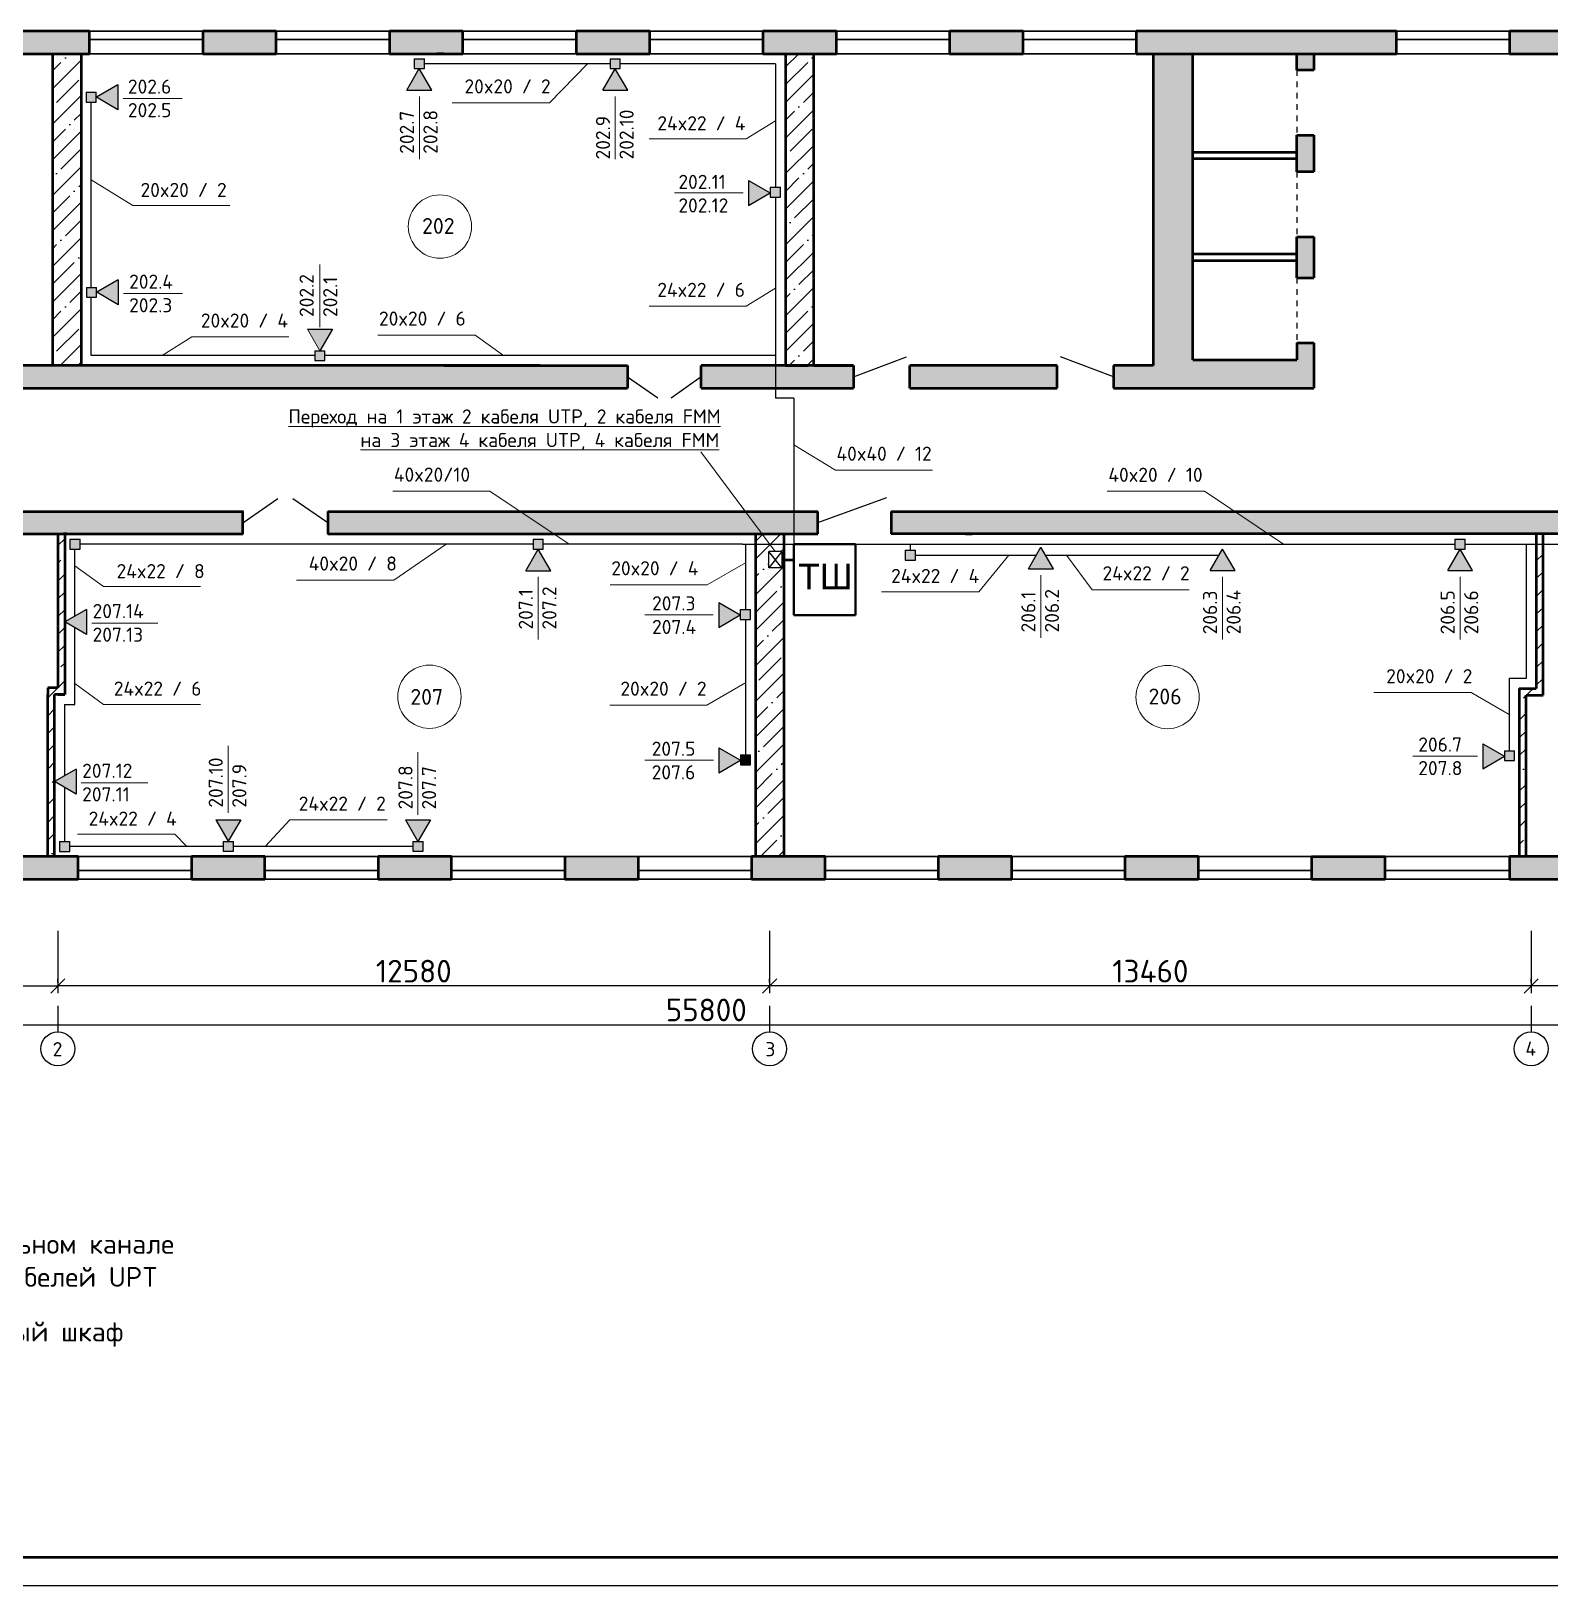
# Model space of a CAD drawing. Header units: millimetres. Extents: x -1090 to -245, y 2149 to 3399.
# Drawn here: x -780.8 to -512.4, y 2805.4 to 3080.3 of the extents above; entities that cross this region are included whole.
import ezdxf

# ---------------------------------------------------------------- set-up
doc = ezdxf.new("R2010")
doc.units = ezdxf.units.MM
doc.linetypes.add('JIS_02_1.0', pattern=[2, 1, -1])
for name, color, linetype, lineweight in [('LAN SKS', 200, 'Continuous', 25), ('lines', 246, 'Continuous', 9), ('Names', 40, 'Continuous', 13), ('NUM Room', 13, 'Continuous', 13), ('Shkaf', 176, 'Continuous', 40), ('Окна', 2, 'Continuous', 30), ('Стенки', 3, 'Continuous', 50)]:
    doc.layers.add(name, color=color, linetype=linetype, lineweight=lineweight)
for name, color, linetype in [('Ramka', 7, 'Continuous'), ('rozetki', 7, 'Continuous'), ('размеры', 130, 'Continuous')]:
    doc.layers.add(name, color=color, linetype=linetype)
doc.styles.add('lenka', font='isocpeur.ttf')
doc.styles.get("Standard").update_dxf_attribs({"font": 'arial.ttf'})
doc.dimstyles.new('100', dxfattribs={"dimtxt": 4, "dimasz": 2.5, "dimexe": 1.25, "dimexo": 0.625, "dimtad": 1, "dimdec": 0, "dimlfac": 100, "dimtxsty": 'Standard', "dimblk": 'OBLIQUE', "dimcen": 2.5, "dimadec": 0, "dimazin": 0, "dimtfac": 1, "dimtdec": 0, "dimtmove": 0, "dimatfit": 3, "dimldrblk": 'OPEN90', "dimfxl": 1, "dimarcsym": 0})

# ---------------------------------------------------------------- blocks, each defined once
blk = doc.blocks.new('_Oblique')
at = {"color": 0, "linetype": 'ByBlock', "lineweight": -2}
blk.add_line((-0.5, -0.5), (0.5, 0.5), dxfattribs=at)
blk = doc.blocks.new('*D16')
at = {"layer": 'размеры', "color": 0, "lineweight": -2, "transparency": 16777216}
for p, q in [((-940.5, 2921.19), (-940.5, 2910.2)), ((-776.1, 2921.19), (-776.1, 2910.2)), ((-940.5, 2911.45), (-776.1, 2911.45))]:
    blk.add_line(p, q, dxfattribs=at)
at = {"layer": 'размеры', "color": 0, "lineweight": -2, "transparency": 16777216, "xscale": 2.5, "yscale": 2.5, "zscale": 2.5, "rotation": 180}
blk.add_blockref('_Oblique', (-940.5, 2911.45), dxfattribs=at)
at = {"layer": 'размеры', "color": 0, "lineweight": -2, "transparency": 16777216, "xscale": 2.5, "yscale": 2.5, "zscale": 2.5}
blk.add_blockref('_Oblique', (-776.1, 2911.45), dxfattribs=at)
at = {"layer": 'размеры', "color": 0, "transparency": 16777216, "insert": (-858.3, 2914.07), "char_height": 4, "attachment_point": 5, "style": 'lenka'}
blk.add_mtext('16440', dxfattribs=at)
blk = doc.blocks.new('_Open90')
at = {"color": 0, "linetype": 'ByBlock', "lineweight": -2}
for p, q in [((0, 0), (-1, 0)), ((-0.5, 0.5), (0, 0)), ((0, 0), (-0.5, -0.5))]:
    blk.add_line(p, q, dxfattribs=at)
blk = doc.blocks.new('*D17')
at = {"layer": 'размеры', "color": 0, "lineweight": -2, "transparency": 16777216}
for p, q in [((-650.3, 2921.19), (-650.3, 2910.2)), ((-776.1, 2912.07), (-776.1, 2912.7)), ((-650.3, 2911.45), (-776.1, 2911.45))]:
    blk.add_line(p, q, dxfattribs=at)
at = {"layer": 'размеры', "color": 0, "lineweight": -2, "transparency": 16777216, "xscale": 2.5, "yscale": 2.5, "zscale": 2.5, "rotation": 180}
blk.add_blockref('_Oblique', (-776.1, 2911.45), dxfattribs=at)
at = {"layer": 'размеры', "color": 0, "lineweight": -2, "transparency": 16777216, "xscale": 2.5, "yscale": 2.5, "zscale": 2.5}
blk.add_blockref('_Oblique', (-650.3, 2911.45), dxfattribs=at)
at = {"layer": 'размеры', "color": 0, "transparency": 16777216, "insert": (-713.2, 2914.07), "char_height": 4, "attachment_point": 5, "style": 'lenka'}
blk.add_mtext('12580', dxfattribs=at)
blk = doc.blocks.new('*D18')
at = {"layer": 'размеры', "color": 0, "lineweight": -2, "transparency": 16777216}
for p, q in [((-515.7, 2921.19), (-515.7, 2910.2)), ((-650.3, 2912.07), (-650.3, 2912.7)), ((-515.7, 2911.45), (-650.3, 2911.45))]:
    blk.add_line(p, q, dxfattribs=at)
at = {"layer": 'размеры', "color": 0, "lineweight": -2, "transparency": 16777216, "xscale": 2.5, "yscale": 2.5, "zscale": 2.5, "rotation": 180}
blk.add_blockref('_Oblique', (-650.3, 2911.45), dxfattribs=at)
at = {"layer": 'размеры', "color": 0, "lineweight": -2, "transparency": 16777216, "xscale": 2.5, "yscale": 2.5, "zscale": 2.5}
blk.add_blockref('_Oblique', (-515.7, 2911.45), dxfattribs=at)
at = {"layer": 'размеры', "color": 0, "transparency": 16777216, "insert": (-583, 2914.07), "char_height": 4, "attachment_point": 5, "style": 'lenka'}
blk.add_mtext('13460', dxfattribs=at)
blk = doc.blocks.new('*D19')
at = {"layer": 'размеры', "color": 0, "lineweight": -2, "transparency": 16777216}
for p, q in [((-411.8, 2921.19), (-411.8, 2910.2)), ((-515.7, 2912.07), (-515.7, 2912.7)), ((-411.8, 2911.45), (-515.7, 2911.45))]:
    blk.add_line(p, q, dxfattribs=at)
at = {"layer": 'размеры', "color": 0, "lineweight": -2, "transparency": 16777216, "xscale": 2.5, "yscale": 2.5, "zscale": 2.5, "rotation": 180}
blk.add_blockref('_Oblique', (-515.7, 2911.45), dxfattribs=at)
at = {"layer": 'размеры', "color": 0, "lineweight": -2, "transparency": 16777216, "xscale": 2.5, "yscale": 2.5, "zscale": 2.5}
blk.add_blockref('_Oblique', (-411.8, 2911.45), dxfattribs=at)
at = {"layer": 'размеры', "color": 0, "transparency": 16777216, "insert": (-463.75, 2914.07), "char_height": 4, "attachment_point": 5, "style": 'lenka'}
blk.add_mtext('10390', dxfattribs=at)
blk = doc.blocks.new('*D38')
at = {"layer": 'размеры', "color": 0, "lineweight": -2, "transparency": 16777216}
for p, q in [((-940.5, 2921.19), (-940.5, 2903.34)), ((-382.5, 2921.19), (-382.5, 2903.34)), ((-940.5, 2904.59), (-382.5, 2904.59))]:
    blk.add_line(p, q, dxfattribs=at)
at = {"layer": 'размеры', "color": 0, "lineweight": -2, "transparency": 16777216, "xscale": 2.5, "yscale": 2.5, "zscale": 2.5, "rotation": 180}
blk.add_blockref('_Oblique', (-940.5, 2904.59), dxfattribs=at)
at = {"layer": 'размеры', "color": 0, "lineweight": -2, "transparency": 16777216, "xscale": 2.5, "yscale": 2.5, "zscale": 2.5}
blk.add_blockref('_Oblique', (-382.5, 2904.59), dxfattribs=at)
at = {"layer": 'размеры', "color": 0, "transparency": 16777216, "insert": (-661.5, 2907.21), "char_height": 4, "attachment_point": 5, "style": 'lenka'}
blk.add_mtext('55800', dxfattribs=at)

msp = doc.modelspace()

# ---------------------------------------------------------------- hatches: boundary and pattern name
at = {"ltscale": 60}
h = msp.add_hatch(dxfattribs=at)
h.set_pattern_fill('ANSI35', color=0, scale=0.7, style=0)
h.set_pattern_definition([(45, (0.0857, -0.186), (-3.1430896, 3.1430896), []), (45, (3.2288, -0.186), (-3.1430896, 3.1430896), [5.55625, -1.11125, 0, -1.11125])])
edge = h.paths.add_edge_path()
edge.add_line((-902.417, 3076.074), (-902.417, 3080.074))
edge.add_arc((-893.532, 3030.974), 49.897, 100.25723, 168.439)
edge.add_line((-942.417, 3040.974), (-940.917, 3040.974))
edge.add_line((-940.917, 3040.974), (-938.417, 3040.974))
edge.add_arc((-893.556, 3030.974), 45.962, 101.11588, 167.43367, ccw=False)
h.paths.add_polyline_path([(-869.417, 3080.074), (-882.417, 3080.074), (-882.417, 3076.074), (-869.417, 3076.074)])
h.paths.add_polyline_path([(-836.417, 3080.074), (-849.417, 3080.074), (-849.417, 3076.074), (-836.417, 3076.074)])
h.paths.add_polyline_path([(-803.417, 3080.074), (-816.417, 3080.074), (-816.417, 3076.074), (-803.417, 3076.074)])
h.paths.add_polyline_path([(-770.417, 3080.074), (-783.417, 3080.074), (-783.417, 3076.074), (-770.417, 3076.074)])
h.paths.add_polyline_path([(-737.417, 3080.074), (-750.417, 3080.074), (-750.417, 3076.074), (-737.417, 3076.074)])
h.paths.add_polyline_path([(-704.417, 3080.074), (-717.417, 3080.074), (-717.417, 3076.074), (-704.417, 3076.074)])
h.paths.add_polyline_path([(-671.417, 3080.074), (-684.417, 3080.074), (-684.417, 3076.074), (-671.417, 3076.074)])
h.paths.add_polyline_path([(-638.417, 3080.074), (-651.417, 3080.074), (-651.417, 3076.074), (-638.417, 3076.074)])
h.paths.add_polyline_path([(-605.417, 3080.074), (-618.417, 3080.074), (-618.417, 3076.074), (-605.417, 3076.074)])
h.paths.add_polyline_path([(-539.417, 3080.074), (-572.417, 3080.074), (-585.417, 3080.074), (-585.417, 3076.074), (-582.417, 3076.074), (-572.417, 3076.074), (-539.417, 3076.074)])
h.paths.add_polyline_path([(-506.417, 3080.074), (-519.417, 3080.074), (-519.417, 3076.074), (-506.417, 3076.074)])
h.paths.add_polyline_path([(-473.417, 3080.074), (-486.417, 3080.074), (-486.417, 3076.074), (-473.417, 3076.074)])
h.paths.add_polyline_path([(-440.417, 3080.074), (-453.417, 3080.074), (-453.417, 3076.074), (-440.417, 3076.074)])
edge = h.paths.add_edge_path()
edge.add_line((-420.417, 3080.074), (-420.417, 3076.074))
edge.add_arc((-429.278, 3030.974), 45.962, 12.56633, 78.88412, ccw=False)
edge.add_line((-384.417, 3040.974), (-380.417, 3040.974))
edge.add_arc((-429.302, 3030.974), 49.897, 11.561, 79.74277)
h.paths.add_polyline_path([(-380.503, 3020.974), (-380.417, 3020.974), (-380.417, 3031.974), (-384.417, 3031.974), (-384.417, 3020.974), (-432.617, 3020.974), (-432.617, 3016.974), (-380.503, 3017.253), (-380.503, 3021.16)], flags=17)
edge = h.paths.add_edge_path()
edge.add_line((-380.417, 2971.174), (-381.917, 2971.174))
edge.add_line((-381.917, 2971.174), (-384.417, 2971.174))
edge.add_arc((-431.709, 2981.174), 48.337, 283.50918, 348.06047, ccw=False)
edge.add_line((-420.417, 2934.174), (-420.417, 2930.174))
edge.add_arc((-431.679, 2981.174), 52.229, 282.45295, 348.96169)
h.paths.add_polyline_path([(-440.417, 2934.174), (-453.417, 2934.174), (-453.417, 2930.174), (-440.417, 2930.174)])
h.paths.add_polyline_path([(-473.417, 2934.174), (-486.417, 2934.174), (-486.417, 2930.174), (-473.417, 2930.174)])
h.paths.add_polyline_path([(-506.417, 2934.174), (-519.417, 2934.174), (-519.417, 2930.174), (-506.417, 2930.174)])
h.paths.add_polyline_path([(-541.417, 2934.174), (-554.417, 2934.174), (-554.417, 2930.174), (-541.417, 2930.174)])
h.paths.add_polyline_path([(-574.417, 2934.174), (-587.417, 2934.174), (-587.417, 2930.174), (-574.417, 2930.174)])
h.paths.add_polyline_path([(-607.417, 2934.174), (-611.417, 2934.174), (-620.417, 2934.174), (-620.417, 2930.174), (-607.417, 2930.174)])
h.paths.add_polyline_path([(-640.417, 2934.174), (-653.417, 2934.174), (-653.417, 2930.174), (-640.417, 2930.174)])
h.paths.add_polyline_path([(-673.417, 2934.174), (-686.417, 2934.174), (-686.417, 2930.174), (-673.417, 2930.174)])
h.paths.add_polyline_path([(-706.417, 2934.174), (-719.417, 2934.174), (-719.417, 2930.174), (-706.417, 2930.174)])
h.paths.add_polyline_path([(-739.417, 2934.174), (-752.417, 2934.174), (-752.417, 2930.174), (-739.417, 2930.174)])
h.paths.add_polyline_path([(-772.417, 2934.174), (-785.417, 2934.174), (-785.417, 2930.174), (-772.417, 2930.174)])
h.paths.add_polyline_path([(-805.417, 2934.174), (-818.417, 2934.174), (-818.417, 2930.174), (-805.417, 2930.174)])
h.paths.add_polyline_path([(-838.417, 2934.174), (-851.417, 2934.174), (-851.417, 2930.174), (-838.417, 2930.174)])
h.paths.add_polyline_path([(-871.417, 2934.174), (-884.417, 2934.174), (-884.417, 2930.174), (-871.417, 2930.174)])
edge = h.paths.add_edge_path()
edge.add_line((-938.417, 2971.174), (-942.417, 2971.174))
edge.add_arc((-890.509, 2981.174), 52.862, 190.90438, 254.74613)
edge.add_line((-904.417, 2930.174), (-904.417, 2932.174))
edge.add_line((-904.417, 2932.174), (-904.417, 2934.174))
edge.add_arc((-890.402, 2981.174), 49.045, 191.76479, 253.3962, ccw=False)
h.paths.add_polyline_path([(-442.703, 2995.174), (-442.703, 2991.174), (-384.417, 2991.174), (-384.417, 2980.174), (-380.417, 2980.174), (-380.417, 3004.167), (-384.503, 3032.16), (-384.48, 2995.36)])
h.paths.add_polyline_path([(-872.381, 2995.174), (-872.381, 2991.174), (-814.817, 2991.174), (-814.817, 2995.174)])
h.paths.add_polyline_path([(-872.381, 2991.174), (-872.381, 2995.174), (-938.508, 2995.36), (-938.503, 3032.16), (-942.503, 3032.16), (-942.417, 2980.174), (-938.417, 2980.174), (-938.417, 2991.174)])
h = msp.add_hatch(dxfattribs=at)
h.set_pattern_fill('ANSI35', color=0, scale=0.7, style=0)
h.paths.add_polyline_path([(-818.453, 3021.16), (-938.822, 3021.16), (-938.822, 3017.16), (-818.453, 3017.16)])
h.paths.add_polyline_path([(-675.41, 3021.16), (-707.903, 3021.16), (-805.453, 3021.16), (-805.453, 3017.16), (-675.41, 3017.16)])
h.paths.add_polyline_path([(-743.386, 2995.36), (-799.903, 2995.36), (-799.903, 2991.352), (-775.103, 2991.352), (-775.103, 2991.36), (-773.903, 2991.36), (-773.903, 2991.352), (-743.386, 2991.352)])
h.paths.add_polyline_path([(-694.404, 2995.36), (-728.386, 2995.36), (-728.386, 2991.345), (-688.405, 2991.345)])
h.paths.add_polyline_path([(-654.598, 2995.36), (-694.404, 2995.36), (-688.405, 2991.345), (-651.602, 2991.345)])
h.paths.add_polyline_path([(-649.281, 3021.16), (-662.41, 3021.16), (-662.41, 3017.16), (-649.281, 3017.16)])
h.paths.add_polyline_path([(-635.503, 3021.16), (-642.503, 3021.16), (-649.281, 3021.16), (-649.281, 3017.16), (-635.503, 3017.16)])
h.paths.add_polyline_path([(-646.038, 2995.36), (-654.598, 2995.36), (-651.602, 2991.345), (-646.038, 2991.345)])
h.paths.add_polyline_path([(-641.803, 2995.36), (-646.038, 2995.36), (-646.038, 2991.345), (-641.803, 2991.345)])
h.paths.add_polyline_path([(-599.503, 3021.16), (-625.503, 3021.16), (-625.503, 3017.16), (-599.503, 3017.16)])
h.paths.add_polyline_path([(-568.163, 2995.36), (-582.503, 2995.36), (-628.803, 2995.36), (-628.803, 2991.36), (-569.503, 2991.36), (-562.186, 2991.36)])
h.paths.add_polyline_path([(-554.115, 3025.16), (-557.115, 3025.16), (-557.115, 3022.16), (-575.503, 3022.16), (-575.503, 3076.26), (-582.503, 3076.26), (-582.503, 3021.16), (-589.503, 3021.16), (-589.503, 3017.16), (-554.115, 3017.16)])
h.paths.add_polyline_path([(-452.703, 2995.36), (-503.503, 2995.36), (-536.503, 2995.36), (-568.163, 2995.36), (-562.186, 2991.36), (-552.503, 2991.36), (-536.503, 2991.36), (-503.503, 2991.36), (-452.703, 2991.36), (-452.703, 2993.36)])
h.paths.add_polyline_path([(-554.115, 3043.86), (-557.115, 3043.86), (-557.115, 3040.86), (-557.115, 3036.66), (-554.115, 3036.66)], flags=17)
h.paths.add_polyline_path([(-554.115, 3061.86), (-557.115, 3061.86), (-557.115, 3058.86), (-557.115, 3055.36), (-554.115, 3055.36)], flags=17)
h.paths.add_polyline_path([(-554.115, 3076.26), (-557.115, 3076.26), (-557.115, 3073.36), (-554.115, 3073.36)], flags=17)
h.paths.add_polyline_path([(-479.703, 3076.26), (-484.703, 3076.26), (-484.703, 3017.16), (-469.703, 3017.16), (-469.703, 3021.16), (-479.703, 3021.16)])
h.paths.add_polyline_path([(-442.703, 3021.16), (-459.703, 3021.16), (-459.703, 3017.16), (-442.703, 3017.16)])
h = msp.add_hatch(dxfattribs=at)
h.set_pattern_fill('ANSI35', color=0, scale=0.7, style=0)
h.paths.add_polyline_path([(-642.503, 3076.26), (-647.503, 3076.26), (-647.503, 3021.16), (-643.503, 3021.16), (-642.503, 3021.16)])
h.paths.add_polyline_path([(-647.803, 2986.814), (-648.158, 2986.814), (-648.158, 2985.376), (-650.431, 2985.376), (-650.431, 2988.253), (-649.294, 2988.253), (-650.275, 2989.568), (-652.803, 2989.568), (-652.803, 2934.36), (-647.803, 2934.36)])
h.paths.add_polyline_path([(-647.803, 2989.568), (-650.275, 2989.568), (-649.294, 2988.253), (-648.158, 2988.253), (-648.158, 2986.814), (-647.803, 2986.814)], flags=17)
h.paths.add_polyline_path([(-647.803, 2991.345), (-651.602, 2991.345), (-650.275, 2989.568), (-647.803, 2989.568)])
h.paths.add_polyline_path([(-651.602, 2991.345), (-652.803, 2991.345), (-652.803, 2989.568), (-650.275, 2989.568)])
h.paths.add_polyline_path([(-772.003, 3076.26), (-777.003, 3076.26), (-777.003, 3037.06), (-777.003, 3021.16), (-774.503, 3021.16), (-772.003, 3021.16), (-772.003, 3037.06)])
h = msp.add_hatch(dxfattribs=at)
h.set_pattern_fill('ANSI35', color=0, scale=0.7, style=0)
h.paths.add_polyline_path([(-776.703, 2962.974), (-776.103, 2962.974), (-774.903, 2962.974), (-774.903, 2991.352), (-776.103, 2991.352), (-776.103, 2964.174), (-777.903, 2964.174), (-777.903, 2962.974), (-777.903, 2934.36), (-776.703, 2934.36)])
h.paths.add_polyline_path([(-516.595, 2962.86), (-513.595, 2962.86), (-513.595, 2989.568), (-514.795, 2989.568), (-514.795, 2964.06), (-517.795, 2964.06), (-517.795, 2934.36), (-516.595, 2934.36)])
at = {"layer": 'rozetki'}
h = msp.add_hatch(color=0, dxfattribs=at)
h.paths.add_polyline_path([(-765.495, 3070.757), (-769.301, 3068.579), (-765.495, 3066.341)])
h.paths.add_polyline_path([(-765.426, 3036.271), (-769.232, 3034.092), (-765.426, 3031.855)])
h.paths.add_polyline_path([(-727.587, 3027.562), (-732.003, 3027.562), (-729.824, 3023.755)])
h.paths.add_polyline_path([(-712.228, 3073.631), (-714.406, 3069.825), (-709.99, 3069.825)])
h.paths.add_polyline_path([(-677.615, 3073.617), (-679.793, 3069.811), (-675.377, 3069.811)])
h.paths.add_polyline_path([(-650.2, 3051.689), (-654.006, 3053.868), (-654.006, 3049.452)])
h.paths.add_polyline_path([(-771.051, 2977.994), (-774.858, 2975.815), (-771.051, 2973.578)])
h.paths.add_polyline_path([(-772.894, 2949.763), (-776.7, 2947.585), (-772.894, 2945.348)])
h.paths.add_polyline_path([(-743.765, 2940.833), (-748.181, 2940.833), (-746.003, 2937.027)])
h.paths.add_polyline_path([(-710.232, 2940.825), (-714.648, 2940.825), (-712.469, 2937.019)])
h.paths.add_polyline_path([(-655.476, 2951.342), (-659.283, 2953.521), (-659.283, 2949.105)])
h.paths.add_polyline_path([(-655.486, 2977.042), (-659.292, 2979.22), (-659.292, 2974.804)])
h.paths.add_polyline_path([(-691.205, 2988.674), (-693.383, 2984.868), (-688.967, 2984.868)])
h.paths.add_polyline_path([(-602.377, 2989.015), (-604.556, 2985.208), (-600.14, 2985.208)])
h.paths.add_polyline_path([(-570.271, 2988.689), (-572.45, 2984.883), (-568.034, 2984.883)])
h.paths.add_polyline_path([(-528.273, 2988.686), (-530.452, 2984.88), (-526.036, 2984.88)])
h.paths.add_polyline_path([(-520.422, 2952.087), (-524.228, 2954.266), (-524.228, 2949.85)])
h.paths.add_polyline_path([(-482.383, 2988.707), (-484.561, 2984.901), (-480.145, 2984.901)])
h.paths.add_polyline_path([(-426.202, 2988.673), (-428.381, 2984.867), (-423.965, 2984.867)])
h.paths.add_polyline_path([(-391.006, 2989.072), (-391.006, 2984.656), (-387.2, 2986.894)])
h.paths.add_polyline_path([(-389.496, 2967.634), (-390.861, 2963.434), (-386.55, 2964.386)])
h = msp.add_hatch(color=0, dxfattribs=at)
h.paths.add_polyline_path([(-769.319, 3067.701), (-769.319, 3069.445), (-771.119, 3069.445), (-771.119, 3067.701)])
h.paths.add_polyline_path([(-769.25, 3033.215), (-769.25, 3034.958), (-771.05, 3034.958), (-771.05, 3033.215)])
h.paths.add_polyline_path([(-728.908, 3023.748), (-730.708, 3023.748), (-730.708, 3022.005), (-728.908, 3022.005)])
h.paths.add_polyline_path([(-711.325, 3073.633), (-711.325, 3075.377), (-713.126, 3075.377), (-713.126, 3073.633)])
h.paths.add_polyline_path([(-678.512, 3075.364), (-678.512, 3073.62), (-676.712, 3073.62), (-676.712, 3075.364)])
h.paths.add_polyline_path([(-648.391, 3052.65), (-650.191, 3052.65), (-650.191, 3050.907), (-648.391, 3050.907)])
h.paths.add_polyline_path([(-653.678, 2978.003), (-655.478, 2978.003), (-655.478, 2976.259), (-653.678, 2976.259)])
h.paths.add_polyline_path([(-690.302, 2990.421), (-692.102, 2990.421), (-692.102, 2988.677), (-690.302, 2988.677)])
h.paths.add_polyline_path([(-772.194, 2988.697), (-772.194, 2990.441), (-773.994, 2990.441), (-773.994, 2988.697)])
h.paths.add_polyline_path([(-773.997, 2936.995), (-775.798, 2936.995), (-775.798, 2935.251), (-773.997, 2935.251)])
h.paths.add_polyline_path([(-745.086, 2937.02), (-746.886, 2937.02), (-746.886, 2935.276), (-745.086, 2935.276)])
h.paths.add_polyline_path([(-711.552, 2935.268), (-711.552, 2937.012), (-713.353, 2937.012), (-713.353, 2935.268)])
h.paths.add_polyline_path([(-624.516, 2988.472), (-626.317, 2988.472), (-626.317, 2986.728), (-624.516, 2986.728)])
h.paths.add_polyline_path([(-527.371, 2990.432), (-529.171, 2990.432), (-529.171, 2988.688), (-527.371, 2988.688)])
h.paths.add_polyline_path([(-518.614, 2951.304), (-518.614, 2953.048), (-520.414, 2953.048), (-520.414, 2951.304)])
h.paths.add_polyline_path([(-481.48, 2990.453), (-483.281, 2990.453), (-483.281, 2988.709), (-481.48, 2988.709)])
h.paths.add_polyline_path([(-425.3, 2990.42), (-427.1, 2990.42), (-427.1, 2988.676), (-425.3, 2988.676)])
h.paths.add_polyline_path([(-385.391, 2987.855), (-387.191, 2987.855), (-387.191, 2986.111), (-385.391, 2986.111)])
h.paths.add_polyline_path([(-385.364, 2970.949), (-387.128, 2971.31), (-387.477, 2969.601), (-385.714, 2969.24)])
msp.add_hatch(color=0, dxfattribs=at).paths.add_polyline_path([(-653.668, 2952.303), (-655.468, 2952.303), (-655.468, 2950.559), (-653.668, 2950.559)])

# ---------------------------------------------------------------- linework, layer by layer
at = {"color": 0, "linetype": 'JIS_02_1.0'}
for p, q in [((-557.115, 3073.36), (-557.115, 3061.86)), ((-557.115, 3055.36), (-557.115, 3043.86)), ((-557.115, 3036.66), (-557.115, 3025.16))]:
    msp.add_line(p, q, dxfattribs=at)
at = {"color": 0}
for p, q in [((-635.503, 3019.16), (-626.131, 3022.648)), ((-589.503, 3019.16), (-598.873, 3022.651)), ((-675.41, 3019.16), (-670.087, 3015.429)), ((-662.41, 3019.16), (-667.708, 3015.395)), ((-743.386, 2993.345), (-737.239, 2997.643)), ((-728.386, 2993.345), (-734.564, 2997.598)), ((-641.803, 2993.36), (-629.59, 2997.816))]:
    msp.add_line(p, q, dxfattribs=at)
at = {"color": 0, "lineweight": 9}
msp.add_line((-649.294, 2988.253), (-662.459, 3005.895), dxfattribs=at)
at = {"color": 0, "lineweight": 25}
for p, q in [((-648.158, 2988.253), (-650.431, 2988.253)), ((-648.158, 2988.253), (-650.431, 2985.376)), ((-648.158, 2985.376), (-650.431, 2988.253)), ((-650.431, 2985.376), (-650.431, 2988.253)), ((-648.158, 2988.253), (-648.158, 2985.376)), ((-648.158, 2985.376), (-650.431, 2985.376))]:
    msp.add_line(p, q, dxfattribs=at)
at = {"color": 0, "lineweight": 50}
msp.add_line((-648.158, 2986.814), (-646.014, 2986.814), dxfattribs=at)
at = {"layer": 'LAN SKS', "color": 0}
for p, q in [((-678.512, 3074.482), (-711.325, 3074.482)), ((-649.281, 3074.482), (-676.712, 3074.482)), ((-649.281, 3074.482), (-649.281, 3052.65)), ((-770.225, 3034.958), (-770.225, 3067.701)), ((-649.281, 3050.907), (-649.281, 3022.938)), ((-770.225, 3022.938), (-770.225, 3033.215)), ((-730.708, 3022.938), (-770.225, 3022.938)), ((-649.281, 3022.938), (-728.908, 3022.938)), ((-649.281, 3022.938), (-649.281, 3015.382)), ((-646.038, 3015.382), (-649.281, 3015.382)), ((-646.038, 3015.382), (-646.038, 2989.568)), ((-773.103, 2976.82), (-773.103, 2988.697)), ((-692.102, 2989.568), (-772.194, 2989.568)), ((-655.099, 2989.568), (-690.302, 2989.568)), ((-655.099, 2989.568), (-647.803, 2989.568)), ((-654.58, 2989.568), (-654.58, 2978.003)), ((-647.803, 2989.568), (-646.014, 2989.568)), ((-635.148, 2989.568), (-624.605, 2989.568)), ((-625.416, 2988.472), (-625.416, 2989.568)), ((-624.605, 2989.568), (-603.275, 2989.568)), ((-603.275, 2989.568), (-569.369, 2989.568)), ((-569.369, 2989.568), (-529.171, 2989.568)), ((-527.371, 2989.568), (-483.281, 2989.568)), ((-516.53, 2965.838), (-516.53, 2989.568)), ((-624.516, 2987.6), (-603.187, 2987.6)), ((-601.546, 2987.6), (-570.895, 2987.6)), ((-773.103, 2961.187), (-773.103, 2974.783)), ((-654.58, 2976.259), (-654.58, 2952.303)), ((-519.573, 2965.838), (-516.53, 2965.838)), ((-519.573, 2965.838), (-519.573, 2953.048)), ((-774.911, 2961.187), (-773.103, 2961.187)), ((-774.911, 2961.187), (-774.911, 2948.609)), ((-774.911, 2946.533), (-774.911, 2936.995)), ((-773.997, 2936.138), (-746.886, 2936.138)), ((-745.086, 2936.138), (-713.353, 2936.138))]:
    msp.add_line(p, q, dxfattribs=at)
at = {"layer": 'lines', "color": 0}
for p, q in [((-689.22, 3067.601), (-682.485, 3074.482)), ((-764.566, 3068.367), (-754.154, 3068.367)), ((-712.213, 3057.634), (-712.213, 3068.71)), ((-706.391, 3067.601), (-689.22, 3067.601)), ((-677.6, 3057.621), (-677.6, 3068.697)), ((-654.436, 3061.241), (-649.281, 3064.37)), ((-671.607, 3061.241), (-654.436, 3061.241)), ((-762.883, 3049.44), (-770.225, 3053.954)), ((-654.973, 3051.689), (-667.1, 3051.689)), ((-762.883, 3049.44), (-745.712, 3049.44)), ((-729.81, 3027.919), (-729.81, 3038.995)), ((-654.44, 3031.66), (-649.284, 3034.789)), ((-764.497, 3033.88), (-754.085, 3033.88)), ((-671.611, 3031.66), (-654.44, 3031.66)), ((-732.003, 3027.562), (-729.824, 3023.755)), ((-719.546, 3026.521), (-702.375, 3026.521)), ((-702.375, 3026.521), (-697.311, 3022.938)), ((-752.454, 3026.218), (-757.663, 3022.938)), ((-752.454, 3026.218), (-735.283, 3026.218)), ((-638.68, 3002.63), (-646.021, 3007.144)), ((-638.68, 3002.63), (-621.509, 3002.63)), ((-716.911, 2998.931), (-699.74, 2998.931)), ((-699.74, 2998.931), (-685.749, 2989.568)), ((-590.623, 2998.899), (-573.452, 2998.899)), ((-573.452, 2998.899), (-559.461, 2989.536)), ((-716.751, 2983.214), (-707.455, 2989.568)), ((-768.055, 2982.085), (-773.103, 2985.71)), ((-661.315, 2982.38), (-654.58, 2986.267)), ((-613.329, 2981.139), (-608.022, 2987.6)), ((-593.288, 2981.495), (-597.856, 2987.6)), ((-733.922, 2983.214), (-716.751, 2983.214)), ((-691.19, 2972.678), (-691.19, 2983.754)), ((-678.486, 2982.38), (-661.315, 2982.38)), ((-602.363, 2973.018), (-602.363, 2984.094)), ((-570.256, 2972.692), (-570.256, 2983.769)), ((-528.258, 2972.689), (-528.258, 2983.765)), ((-768.055, 2982.085), (-750.883, 2982.085)), ((-630.5, 2981.139), (-613.329, 2981.139)), ((-593.288, 2981.495), (-576.117, 2981.495)), ((-660.259, 2977.042), (-672.387, 2977.042)), ((-770.123, 2975.603), (-758.419, 2975.603)), ((-768.055, 2961.187), (-773.103, 2964.915)), ((-661.399, 2961.085), (-654.664, 2964.972)), ((-543.479, 2963.33), (-526.307, 2963.33)), ((-526.307, 2963.33), (-519.573, 2959.443)), ((-768.055, 2961.187), (-750.883, 2961.187)), ((-678.57, 2961.085), (-661.399, 2961.085)), ((-745.988, 2942.041), (-745.988, 2953.908)), ((-712.455, 2941.729), (-712.455, 2952.805)), ((-660.249, 2951.342), (-672.377, 2951.342)), ((-525.195, 2952.087), (-536.629, 2952.087)), ((-771.965, 2947.373), (-760.178, 2947.373)), ((-735.101, 2940.841), (-739.428, 2936.138)), ((-735.101, 2940.841), (-717.93, 2940.841)), ((-772.621, 2938.314), (-755.45, 2938.314)), ((-755.45, 2938.314), (-753.344, 2936.138))]:
    msp.add_line(p, q, dxfattribs=at)
at = {"layer": 'NUM Room', "color": 0}
for centre in [(-708.572, 3045.705), (-710.43, 2962.587), (-579.955, 2962.527)]:
    msp.add_circle(centre, 5.6, dxfattribs=at)
at = {"layer": 'Ramka', "color": 0, "lineweight": 50}
msp.add_line((-254.319, 2810.39), (-1070.319, 2810.39), dxfattribs=at)
at = {"layer": 'Ramka', "color": 0, "linetype": 'Continuous'}
msp.add_line((-249.319, 2805.39), (-1090.319, 2805.39), dxfattribs=at)
at = {"layer": 'rozetki', "color": 0}
for p, q in [((-714.406, 3069.825), (-712.228, 3073.631)), ((-713.126, 3075.377), (-713.126, 3073.633)), ((-713.126, 3075.377), (-711.325, 3075.377)), ((-713.126, 3073.633), (-711.325, 3073.633)), ((-709.99, 3069.825), (-712.228, 3073.631)), ((-711.325, 3073.633), (-711.325, 3075.377)), ((-679.793, 3069.811), (-677.615, 3073.617)), ((-678.512, 3075.364), (-678.512, 3073.62)), ((-678.512, 3075.364), (-676.712, 3075.364)), ((-678.512, 3073.62), (-676.712, 3073.62)), ((-675.377, 3069.811), (-677.615, 3073.617)), ((-676.712, 3073.62), (-676.712, 3075.364)), ((-765.495, 3070.757), (-769.301, 3068.579)), ((-765.495, 3070.757), (-765.495, 3066.341)), ((-771.119, 3069.445), (-769.319, 3069.445)), ((-771.119, 3069.445), (-771.119, 3067.701)), ((-771.119, 3067.701), (-769.319, 3067.701)), ((-769.319, 3067.701), (-769.319, 3069.445)), ((-765.495, 3066.341), (-769.301, 3068.579)), ((-714.406, 3069.825), (-709.99, 3069.825)), ((-679.793, 3069.811), (-675.377, 3069.811)), ((-654.006, 3053.868), (-654.006, 3049.452)), ((-654.006, 3053.868), (-650.2, 3051.689)), ((-654.006, 3049.452), (-650.2, 3051.689)), ((-650.191, 3052.65), (-650.191, 3050.907)), ((-650.191, 3052.65), (-648.391, 3052.65)), ((-648.391, 3050.907), (-648.391, 3052.65)), ((-650.191, 3050.907), (-648.391, 3050.907)), ((-771.05, 3034.958), (-769.25, 3034.958)), ((-771.05, 3034.958), (-771.05, 3033.215)), ((-769.25, 3033.215), (-769.25, 3034.958)), ((-765.426, 3036.271), (-769.232, 3034.092)), ((-765.426, 3036.271), (-765.426, 3031.855)), ((-771.05, 3033.215), (-769.25, 3033.215)), ((-765.426, 3031.855), (-769.232, 3034.092)), ((-732.003, 3027.562), (-727.587, 3027.562)), ((-727.587, 3027.562), (-729.824, 3023.755)), ((-730.708, 3023.748), (-730.708, 3022.005)), ((-730.708, 3023.748), (-728.908, 3023.748)), ((-728.908, 3022.005), (-728.908, 3023.748)), ((-730.708, 3022.005), (-728.908, 3022.005)), ((-773.994, 2990.441), (-772.194, 2990.441)), ((-773.994, 2990.441), (-773.994, 2988.697)), ((-773.994, 2988.697), (-772.194, 2988.697)), ((-772.194, 2988.697), (-772.194, 2990.441)), ((-693.383, 2984.868), (-691.205, 2988.674)), ((-692.102, 2990.421), (-692.102, 2988.677)), ((-692.102, 2990.421), (-690.302, 2990.421)), ((-692.102, 2988.677), (-690.302, 2988.677)), ((-688.967, 2984.868), (-691.205, 2988.674)), ((-690.302, 2988.677), (-690.302, 2990.421)), ((-626.317, 2988.472), (-626.317, 2986.728)), ((-626.317, 2988.472), (-624.516, 2988.472)), ((-624.516, 2986.728), (-624.516, 2988.472)), ((-604.556, 2985.208), (-602.377, 2989.015)), ((-600.14, 2985.208), (-602.377, 2989.015)), ((-572.45, 2984.883), (-570.271, 2988.689)), ((-568.034, 2984.883), (-570.271, 2988.689)), ((-530.452, 2984.88), (-528.273, 2988.686)), ((-529.171, 2990.432), (-529.171, 2988.688)), ((-529.171, 2990.432), (-527.371, 2990.432)), ((-529.171, 2988.688), (-527.371, 2988.688)), ((-526.036, 2984.88), (-528.273, 2988.686)), ((-527.371, 2988.688), (-527.371, 2990.432)), ((-626.317, 2986.728), (-624.516, 2986.728)), ((-604.556, 2985.208), (-600.14, 2985.208)), ((-693.383, 2984.868), (-688.967, 2984.868)), ((-572.45, 2984.883), (-568.034, 2984.883)), ((-530.452, 2984.88), (-526.036, 2984.88)), ((-771.051, 2977.994), (-774.858, 2975.815)), ((-771.051, 2977.994), (-771.051, 2973.578)), ((-659.292, 2979.22), (-659.292, 2974.804)), ((-659.292, 2979.22), (-655.486, 2977.042)), ((-659.292, 2974.804), (-655.486, 2977.042)), ((-655.478, 2978.003), (-655.478, 2976.259)), ((-655.478, 2978.003), (-653.678, 2978.003)), ((-653.678, 2976.259), (-653.678, 2978.003)), ((-771.051, 2973.578), (-774.858, 2975.815)), ((-655.478, 2976.259), (-653.678, 2976.259)), ((-659.283, 2953.521), (-659.283, 2949.105)), ((-659.283, 2953.521), (-655.476, 2951.342)), ((-655.468, 2952.303), (-655.468, 2950.559)), ((-655.468, 2952.303), (-653.668, 2952.303)), ((-653.668, 2950.559), (-653.668, 2952.303)), ((-524.228, 2954.266), (-524.228, 2949.85)), ((-524.228, 2954.266), (-520.422, 2952.087)), ((-520.414, 2953.048), (-520.414, 2951.304)), ((-520.414, 2953.048), (-518.614, 2953.048)), ((-518.614, 2951.304), (-518.614, 2953.048)), ((-772.894, 2949.763), (-776.7, 2947.585)), ((-772.894, 2949.763), (-772.894, 2945.348)), ((-659.283, 2949.105), (-655.476, 2951.342)), ((-655.468, 2950.559), (-653.668, 2950.559)), ((-524.228, 2949.85), (-520.422, 2952.087)), ((-520.414, 2951.304), (-518.614, 2951.304)), ((-772.894, 2945.348), (-776.7, 2947.585)), ((-748.181, 2940.833), (-743.765, 2940.833)), ((-748.181, 2940.833), (-746.003, 2937.027)), ((-743.765, 2940.833), (-746.003, 2937.027)), ((-714.648, 2940.825), (-710.232, 2940.825)), ((-714.648, 2940.825), (-712.469, 2937.019)), ((-710.232, 2940.825), (-712.469, 2937.019)), ((-775.798, 2936.995), (-773.997, 2936.995)), ((-775.798, 2936.995), (-775.798, 2935.251)), ((-773.997, 2935.251), (-773.997, 2936.995)), ((-746.886, 2937.02), (-746.886, 2935.276)), ((-746.886, 2937.02), (-745.086, 2937.02)), ((-745.086, 2935.276), (-745.086, 2937.02)), ((-713.353, 2937.012), (-713.353, 2935.268)), ((-713.353, 2937.012), (-711.552, 2937.012)), ((-711.552, 2935.268), (-711.552, 2937.012)), ((-775.798, 2935.251), (-773.997, 2935.251)), ((-746.886, 2935.276), (-745.086, 2935.276)), ((-713.353, 2935.268), (-711.552, 2935.268))]:
    msp.add_line(p, q, dxfattribs=at)
at = {"layer": 'Shkaf', "color": 0}
for p, q in [((-646.014, 2989.568), (-646.014, 2977.03)), ((-635.148, 2989.568), (-646.014, 2989.568)), ((-635.148, 2977.03), (-635.148, 2989.568)), ((-646.014, 2977.03), (-635.148, 2977.03))]:
    msp.add_line(p, q, dxfattribs=at)
at = {"layer": 'Окна', "color": 0}
for p, q in [((-770.503, 3080.26), (-750.503, 3080.26)), ((-770.503, 3078.76), (-750.503, 3078.76)), ((-737.503, 3080.26), (-717.503, 3080.26)), ((-737.503, 3078.76), (-717.503, 3078.76)), ((-704.503, 3080.26), (-684.503, 3080.26)), ((-704.503, 3078.76), (-684.503, 3078.76)), ((-671.503, 3080.26), (-651.503, 3080.26)), ((-671.503, 3078.76), (-651.503, 3078.76)), ((-638.503, 3080.26), (-618.503, 3080.26)), ((-638.503, 3078.76), (-618.503, 3078.76)), ((-605.503, 3080.26), (-585.503, 3080.26)), ((-605.503, 3078.76), (-585.503, 3078.76)), ((-539.503, 3080.26), (-519.503, 3080.26)), ((-539.503, 3078.76), (-519.503, 3078.76)), ((-750.503, 3076.26), (-770.503, 3076.26)), ((-717.503, 3076.26), (-737.503, 3076.26)), ((-684.503, 3076.26), (-704.503, 3076.26)), ((-651.503, 3076.26), (-671.503, 3076.26)), ((-618.503, 3076.26), (-638.503, 3076.26)), ((-585.503, 3076.26), (-605.503, 3076.26)), ((-519.503, 3076.26), (-539.503, 3076.26)), ((-772.503, 2934.36), (-752.503, 2934.36)), ((-739.503, 2934.36), (-719.503, 2934.36)), ((-706.503, 2934.36), (-686.503, 2934.36)), ((-686.503, 2934.36), (-673.503, 2934.36)), ((-673.503, 2934.36), (-653.503, 2934.36)), ((-640.503, 2934.36), (-620.503, 2934.36)), ((-607.503, 2934.36), (-587.503, 2934.36)), ((-574.503, 2934.36), (-554.503, 2934.36)), ((-541.503, 2934.36), (-519.503, 2934.36)), ((-772.503, 2931.86), (-752.503, 2931.86)), ((-752.503, 2930.36), (-772.503, 2930.36)), ((-739.503, 2931.86), (-719.503, 2931.86)), ((-719.503, 2930.36), (-739.503, 2930.36)), ((-706.503, 2931.86), (-686.503, 2931.86)), ((-686.503, 2930.36), (-706.503, 2930.36)), ((-673.503, 2931.86), (-653.503, 2931.86)), ((-653.503, 2930.36), (-673.503, 2930.36)), ((-640.503, 2931.86), (-620.503, 2931.86)), ((-620.503, 2930.36), (-640.503, 2930.36)), ((-607.503, 2931.86), (-587.503, 2931.86)), ((-587.503, 2930.36), (-607.503, 2930.36)), ((-574.503, 2931.86), (-554.503, 2931.86)), ((-554.503, 2930.36), (-574.503, 2930.36)), ((-541.503, 2931.86), (-519.503, 2931.86)), ((-519.503, 2930.36), (-541.503, 2930.36))]:
    msp.add_line(p, q, dxfattribs=at)
at = {"layer": 'размеры', "color": 0}
for p, q in [((-776.103, 2907.949), (-776.103, 2903.342)), ((-650.303, 2907.949), (-650.303, 2903.342)), ((-515.7, 2907.949), (-515.7, 2903.342))]:
    msp.add_line(p, q, dxfattribs=at)
for centre in [(-776.103, 2900.342), (-650.303, 2900.342), (-515.7, 2900.342)]:
    msp.add_circle(centre, 3, dxfattribs=at)
at = {"layer": 'Стенки', "color": 0}
for p, q in [((-770.503, 3080.26), (-783.503, 3080.26)), ((-770.503, 3076.26), (-770.503, 3080.26)), ((-750.503, 3080.26), (-750.503, 3076.26)), ((-737.503, 3080.26), (-750.503, 3080.26)), ((-737.503, 3076.26), (-737.503, 3080.26)), ((-717.503, 3080.26), (-717.503, 3076.26)), ((-704.503, 3080.26), (-717.503, 3080.26)), ((-704.503, 3076.26), (-704.503, 3080.26)), ((-684.503, 3080.26), (-684.503, 3076.26)), ((-671.503, 3080.26), (-684.503, 3080.26)), ((-671.503, 3076.26), (-671.503, 3080.26)), ((-651.503, 3080.26), (-651.503, 3076.26)), ((-638.503, 3080.26), (-651.503, 3080.26)), ((-638.503, 3076.26), (-638.503, 3080.26)), ((-618.503, 3080.26), (-618.503, 3076.26)), ((-605.503, 3080.26), (-618.503, 3080.26)), ((-605.503, 3076.26), (-605.503, 3080.26)), ((-585.503, 3080.26), (-585.503, 3076.26)), ((-572.503, 3080.26), (-585.503, 3080.26)), ((-539.503, 3080.26), (-572.503, 3080.26)), ((-539.503, 3076.26), (-539.503, 3080.26)), ((-519.503, 3080.26), (-519.503, 3076.26)), ((-506.503, 3080.26), (-519.503, 3080.26)), ((-783.503, 3076.26), (-770.503, 3076.26)), ((-778.503, 3076.26), (-771.503, 3076.26)), ((-777.003, 3037.06), (-777.003, 3076.26)), ((-772.003, 3076.26), (-772.003, 3037.06)), ((-750.503, 3076.26), (-737.503, 3076.26)), ((-717.503, 3076.26), (-704.503, 3076.26)), ((-707.903, 3076.26), (-709.103, 3076.26)), ((-684.503, 3076.26), (-671.503, 3076.26)), ((-651.503, 3076.26), (-638.503, 3076.26)), ((-647.503, 3076.26), (-647.503, 3021.16)), ((-642.503, 3021.16), (-642.503, 3076.26)), ((-618.503, 3076.26), (-605.503, 3076.26)), ((-585.503, 3076.26), (-572.503, 3076.26)), ((-585.503, 3076.26), (-582.503, 3076.26)), ((-582.503, 3076.26), (-582.503, 3021.16)), ((-575.503, 3022.16), (-575.503, 3076.26)), ((-575.503, 3076.26), (-573.503, 3076.26)), ((-572.503, 3076.26), (-539.503, 3076.26)), ((-557.115, 3073.36), (-557.115, 3076.26)), ((-554.115, 3076.26), (-554.115, 3073.36)), ((-550.503, 3076.26), (-547.503, 3076.26)), ((-519.503, 3076.26), (-506.503, 3076.26)), ((-554.115, 3073.36), (-557.115, 3073.36)), ((-777.003, 3058.26), (-777.003, 3059.46)), ((-557.115, 3055.36), (-557.115, 3061.86)), ((-557.115, 3058.86), (-557.115, 3061.86)), ((-557.115, 3061.86), (-554.115, 3061.86)), ((-554.115, 3061.86), (-554.115, 3055.36)), ((-575.503, 3058.26), (-575.503, 3058.86)), ((-575.503, 3058.86), (-557.115, 3058.86)), ((-557.115, 3057.66), (-575.503, 3057.66)), ((-554.115, 3055.36), (-557.115, 3055.36)), ((-557.115, 3036.66), (-557.115, 3043.86)), ((-557.115, 3040.86), (-557.115, 3043.86)), ((-557.115, 3043.86), (-554.115, 3043.86)), ((-554.115, 3043.86), (-554.115, 3036.66)), ((-575.503, 3040.26), (-575.503, 3040.86)), ((-575.503, 3040.86), (-557.115, 3040.86)), ((-557.115, 3039.66), (-575.503, 3039.66)), ((-777.003, 3021.16), (-777.003, 3037.06)), ((-772.003, 3037.06), (-772.003, 3021.16)), ((-557.115, 3036.66), (-554.115, 3036.66)), ((-557.115, 3025.16), (-554.115, 3025.16)), ((-557.115, 3025.16), (-557.115, 3022.16)), ((-554.115, 3025.16), (-554.115, 3017.16)), ((-690.903, 3021.16), (-805.453, 3021.16)), ((-774.503, 3021.16), (-778.503, 3021.16)), ((-707.903, 3021.16), (-675.41, 3021.16)), ((-675.41, 3021.16), (-675.41, 3017.16)), ((-635.503, 3021.16), (-662.41, 3021.16)), ((-662.41, 3017.16), (-662.41, 3021.16)), ((-647.503, 3021.16), (-643.503, 3021.16)), ((-642.503, 3021.16), (-635.503, 3021.16)), ((-635.503, 3021.16), (-635.503, 3017.16)), ((-599.503, 3021.16), (-625.503, 3021.16)), ((-625.503, 3017.16), (-625.503, 3021.16)), ((-599.503, 3017.16), (-599.503, 3021.16)), ((-582.503, 3021.16), (-589.503, 3021.16)), ((-582.503, 3021.16), (-589.503, 3021.16)), ((-589.503, 3021.16), (-589.503, 3017.16)), ((-582.503, 3021.16), (-582.503, 3021.16)), ((-575.503, 3022.16), (-557.115, 3022.16)), ((-805.453, 3017.16), (-675.41, 3017.16)), ((-662.41, 3017.16), (-635.503, 3017.16)), ((-625.503, 3017.16), (-599.503, 3017.16)), ((-589.503, 3017.16), (-554.115, 3017.16)), ((-799.903, 2995.36), (-743.283, 2995.36)), ((-743.386, 2991.345), (-743.386, 2995.345)), ((-728.386, 2995.36), (-641.803, 2995.36)), ((-728.386, 2995.345), (-728.386, 2991.345)), ((-641.803, 2991.36), (-641.803, 2995.36)), ((-628.803, 2995.36), (-582.503, 2995.36)), ((-628.803, 2995.36), (-628.803, 2991.36)), ((-582.503, 2995.36), (-536.503, 2995.36)), ((-536.503, 2995.36), (-503.503, 2995.36)), ((-743.434, 2991.352), (-799.963, 2991.352)), ((-776.103, 2991.36), (-776.103, 2964.174)), ((-774.503, 2991.36), (-775.103, 2991.36)), ((-775.103, 2991.36), (-773.903, 2991.36)), ((-774.903, 2991.36), (-774.903, 2962.974)), ((-641.803, 2991.345), (-728.386, 2991.345)), ((-652.803, 2991.345), (-652.803, 2934.36)), ((-647.803, 2991.345), (-647.803, 2934.36)), ((-569.503, 2991.36), (-628.803, 2991.36)), ((-615.703, 2991.36), (-614.503, 2991.36)), ((-536.503, 2991.36), (-569.503, 2991.36)), ((-552.503, 2991.36), (-569.503, 2991.36)), ((-503.503, 2991.36), (-536.503, 2991.36)), ((-513.595, 2991.36), (-514.795, 2991.36)), ((-514.795, 2991.36), (-514.795, 2964.06)), ((-513.595, 2962.86), (-513.595, 2991.36)), ((-776.103, 2964.174), (-777.903, 2964.174)), ((-777.903, 2964.174), (-777.903, 2962.974)), ((-517.795, 2964.06), (-517.795, 2934.36)), ((-517.795, 2964.06), (-514.795, 2964.06)), ((-777.903, 2934.36), (-777.903, 2962.974)), ((-776.703, 2934.36), (-776.703, 2962.974)), ((-776.103, 2962.974), (-776.703, 2962.974)), ((-774.903, 2962.974), (-776.103, 2962.974)), ((-776.103, 2962.974), (-774.903, 2962.974)), ((-516.595, 2934.36), (-516.595, 2962.86)), ((-516.595, 2962.86), (-513.595, 2962.86)), ((-772.503, 2934.36), (-785.503, 2934.36)), ((-773.103, 2934.36), (-774.303, 2934.36)), ((-772.503, 2930.36), (-772.503, 2934.36)), ((-752.503, 2934.36), (-752.503, 2930.36)), ((-739.503, 2934.36), (-752.503, 2934.36)), ((-739.503, 2930.36), (-739.503, 2934.36)), ((-719.503, 2934.36), (-719.503, 2930.36)), ((-706.503, 2934.36), (-719.503, 2934.36)), ((-706.503, 2930.36), (-706.503, 2934.36)), ((-686.503, 2934.36), (-686.503, 2930.36)), ((-673.503, 2930.36), (-673.503, 2934.36)), ((-653.503, 2934.36), (-653.503, 2930.36)), ((-640.503, 2934.36), (-653.503, 2934.36)), ((-647.803, 2934.36), (-652.803, 2934.36)), ((-640.503, 2930.36), (-640.503, 2934.36)), ((-620.503, 2934.36), (-620.503, 2930.36)), ((-607.503, 2934.36), (-620.503, 2934.36)), ((-607.503, 2934.36), (-611.503, 2934.36)), ((-607.503, 2930.36), (-607.503, 2934.36)), ((-587.503, 2934.36), (-587.503, 2930.36)), ((-574.503, 2934.36), (-587.503, 2934.36)), ((-574.503, 2930.36), (-574.503, 2934.36)), ((-554.503, 2934.36), (-554.503, 2930.36)), ((-554.503, 2934.36), (-541.503, 2934.36)), ((-552.503, 2934.36), (-551.303, 2934.36)), ((-541.503, 2930.36), (-541.503, 2934.36)), ((-506.503, 2934.36), (-519.503, 2934.36)), ((-519.503, 2934.36), (-519.503, 2930.36)), ((-785.503, 2930.36), (-772.503, 2930.36)), ((-752.503, 2930.36), (-739.503, 2930.36)), ((-719.503, 2930.36), (-706.503, 2930.36)), ((-686.503, 2930.36), (-673.503, 2930.36)), ((-653.503, 2930.36), (-640.503, 2930.36)), ((-620.503, 2930.36), (-607.503, 2930.36)), ((-587.503, 2930.36), (-574.503, 2930.36)), ((-554.503, 2930.36), (-541.503, 2930.36)), ((-519.503, 2930.36), (-506.503, 2930.36))]:
    msp.add_line(p, q, dxfattribs=at)

# ---------------------------------------------------------------- texts
at = {"color": 0, "lineweight": 9, "insert": (-735.356, 3013.383), "char_height": 2.5, "width": 397.20356, "attachment_point": 1, "style": 'lenka'}
msp.add_mtext('{\\LПереход на 1 этаж 2 кабеля UTP, 2 кабеля FMM\\P}        {\\Lна 3 этаж 4 кабеля UTP, 4 кабеля FMM}', dxfattribs=at)
at = {"color": 7, "char_height": 3.5, "width": 89.2045, "attachment_point": 1, "style": 'lenka'}
for s, insert in [('Прокладка в кабельном канале размером AxB N кабелей UPT', (-825.262, 2867.597)), ('Телекоммутационный шкаф', (-825.269, 2852.098))]:
    msp.add_mtext(s, dxfattribs=dict(at, insert=insert))
at = {"layer": 'Names', "color": 0, "char_height": 2.5, "attachment_point": 1, "style": 'lenka'}
for s, insert, width in [('202.6\\P202.5', (-763.725, 3071.7), 2.64715), ('20x20 / 2', (-704.234, 3071.733), 14.81448), ('24x22 / 4', (-670.142, 3065.223), 15.69718), ('202.11\\P202.12', (-666.424, 3054.855), 2.64715), ('20x20 / 2', (-761.497, 3053.427), 15.96807), ('202.4\\P202.3', (-763.507, 3037.213), 2.64715), ('24x22 / 6', (-670.154, 3035.769), 15.883), ('20x20 / 4', (-750.83, 3030.341), 15.5036), ('20x20 / 6', (-719.346, 3030.69), 17.27405), ('40x40 / 12', (-638.48, 3006.799), 17.68659), ('40x20/10', (-716.711, 3003.1), 5.00732), ('40x20 / 10', (-590.424, 3003.068), 17.15744), ('24x22 / 8', (-765.727, 2986.041), 15.67967), ('40x20 / 8', (-731.764, 2987.383), 15.00203), ('20x20 / 4', (-678.287, 2986.549), 15.82274), ('24x22 / 4', (-628.826, 2985.19), 15.85672), ('24x22 / 2', (-591.454, 2985.664), 16.86836), ('207.3\\P207.4', (-671.076, 2980.341), 2.64715), ('207.14\\P207.13', (-769.965, 2978.972), 2.64715), ('20x20 / 2', (-541.316, 2967.463), 14.81387), ('24x22 / 6', (-766.22, 2965.272), 15.48739), ('20x20 / 2', (-676.675, 2965.254), 17.55263), ('206.7\\P207.8', (-535.645, 2955.386), 2.64715), ('207.5\\P207.6', (-671.146, 2954.641), 2.64715), ('207.12\\P207.11', (-771.807, 2950.742), 2.64715), ('24x22 / 2', (-733.533, 2944.942), 16.35059), ('24x22 / 4 ', (-770.666, 2942.289), 15.78293)]:
    msp.add_mtext(s, dxfattribs=dict(at, insert=insert, width=width))
at = {"layer": 'Names', "color": 0, "char_height": 2.5, "width": 2.64715, "attachment_point": 1, "rotation": 90, "style": 'lenka'}
for s, insert in [('202.7\\P202.8', (-715.67, 3058.567)), ('202.9\\P202.10', (-681.005, 3057.569)), ('202.2\\P202.1', (-733.383, 3029.725)), ('207.1\\P207.2', (-694.647, 2974.466)), ('206.1\\P206.2', (-605.82, 2973.95)), ('206.3\\P206.4', (-573.713, 2973.625)), ('206.5\\P206.6', (-531.715, 2973.621)), ('207.10\\P207.9', (-749.445, 2942.974)), ('207.8\\P207.7', (-715.912, 2942.662))]:
    msp.add_mtext(s, dxfattribs=dict(at, insert=insert))
at = {"layer": 'NUM Room', "color": 0, "char_height": 2.8, "attachment_point": 1, "style": 'lenka'}
for s, insert, width in [('202', (-711.73, 3047.214), 9.80148), ('207', (-713.809, 2963.955), 9.45998), ('206', (-583.327, 2964.031), 9.26817)]:
    msp.add_mtext(s, dxfattribs=dict(at, insert=insert, width=width))
at = {"layer": 'Shkaf', "color": 0, "insert": (-645.258, 2986.098), "char_height": 4.5, "attachment_point": 1, "style": 'lenka'}
msp.add_mtext('{\\fArial|b0|i0|c204|p34;ТШ}', dxfattribs=at)
at = {"layer": 'размеры', "color": 0, "char_height": 2.5, "attachment_point": 1, "style": 'lenka'}
for s, insert in [('2', (-777.023, 2901.525)), ('3', (-651.054, 2901.523)), ('4', (-516.709, 2901.627))]:
    msp.add_mtext(s, dxfattribs=dict(at, insert=insert))

# ---------------------------------------------------------------- dimensions: what is measured, and where the dimension line sits
at = {"layer": 'размеры', "color": 0}
for base, p1, p2, override, picture, middle in [((-776.103, 2911.448), (-940.503, 2921.811), (-776.103, 2921.811), {"dimlfac": 100, "dimtxsty": 'lenka', "dimtmove": 0, "dimtolj": 0}, '*D16', (-858.303, 2914.073)), ((-382.503, 2904.588), (-940.503, 2921.811), (-382.503, 2921.811), {"dimlfac": 100, "dimtxsty": 'lenka', "dimtmove": 0, "dimtolj": 0}, '*D38', (-661.503, 2907.213)), ((-776.103, 2911.448), (-650.303, 2921.811), (-776.103, 2911.448), {"dimlfac": 100, "dimtxsty": 'lenka', "dimtmove": 0, "dimtolj": 0}, '*D17', (-713.203, 2914.073)), ((-650.303, 2911.448), (-515.7, 2921.811), (-650.303, 2911.448), {"dimtxsty": 'lenka'}, '*D18', (-583.001, 2914.073)), ((-515.7, 2911.448), (-411.803, 2921.811), (-515.7, 2911.448), {"dimtxsty": 'lenka'}, '*D19', (-463.751, 2914.073))]:
    dim = msp.add_linear_dim(base=base, p1=p1, p2=p2, dimstyle='100', override=override, dxfattribs=at)
    dim.commit()
    dim.dimension.update_dxf_attribs({"geometry": picture, "text_midpoint": middle})

doc.saveas('drawing.dxf')
